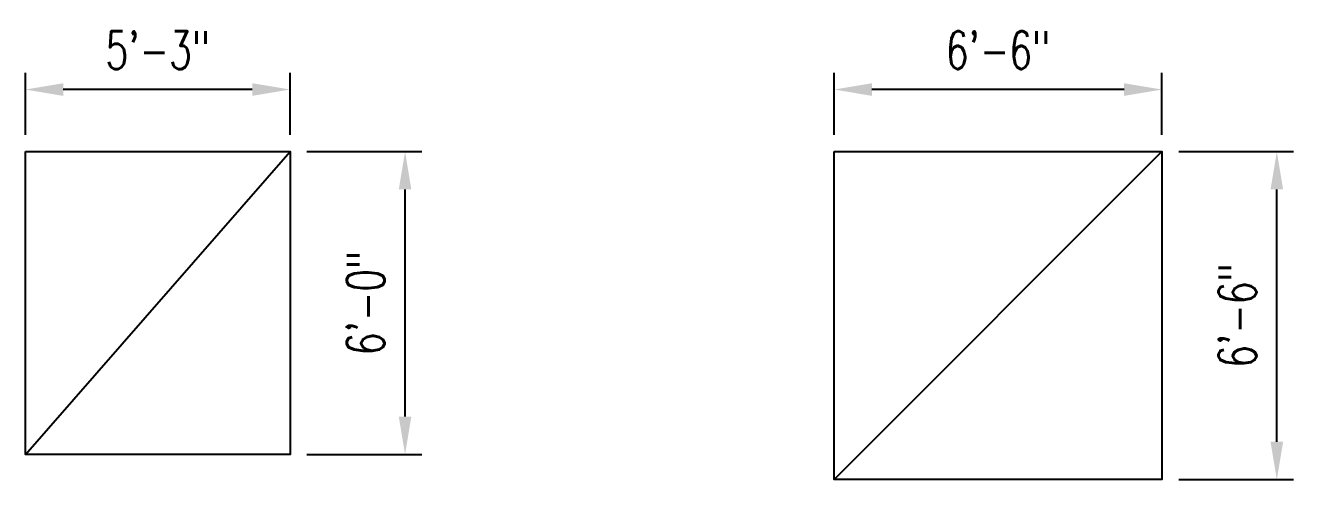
# Model space of a CAD drawing. Header units: inches. Extents: x 61991 to 161106, y 29687 to 64402.
# Drawn here: x 80201.2 to 80502.9, y 29704.9 to 29813 of the extents above; entities that cross this region are included whole.
import ezdxf

# ---------------------------------------------------------------- set-up
doc = ezdxf.new("R2010")
doc.units = ezdxf.units.IN
doc.header["$MEASUREMENT"] = 0
doc.header["$PDMODE"] = 2
for name, color, linetype in [('FOOTING', 4, 'Continuous'), ('FOOTING DIM', 5, 'Continuous'), ('R.C.C. FOOTING', 4, 'Continuous')]:
    doc.layers.add(name, color=color, linetype=linetype)
doc.styles.add('ROMANS', font='R.SHX', dxfattribs={"width": 0.7})
doc.dimstyles.new('DIM96', dxfattribs={"dimscale": 0, "dimtxt": 9, "dimasz": 9, "dimexe": 4, "dimexo": 4, "dimgap": 4, "dimtad": 1, "dimdec": 0, "dimzin": 1, "dimdsep": 46, "dimlunit": 4, "dimtxsty": 'ROMANS', "dimcen": 0, "dimclrd": 5, "dimclre": 5, "dimclrt": 4, "dimadec": 0, "dimazin": 0, "dimtfac": 1, "dimtdec": 0, "dimtix": 1, "dimtmove": 2, "dimatfit": 3, "dimfxl": 0, "dimfrac": 1, "dimtzin": 0, "dimlwd": -1, "dimlwe": -1, "dimarcsym": 0})

# ---------------------------------------------------------------- blocks, each defined once
blk = doc.blocks.new('*D509')
at = {"layer": 'Defpoints', "color": 0, "linetype": 'ByBlock', "ltscale": 20}
for p in [(80201.18, 29797.72), (80201.18, 29782.95), (80264.18, 29782.95)]:
    blk.add_point(p, dxfattribs=at)
at = {"layer": 'FOOTING DIM', "color": 5, "ltscale": 20}
for p, q in [((80201.18, 29786.95), (80201.18, 29801.72)), ((80264.18, 29786.95), (80264.18, 29801.72)), ((80255.18, 29797.72), (80210.18, 29797.72))]:
    blk.add_line(p, q, dxfattribs=at)
at = {"layer": 'FOOTING DIM', "color": 5, "linetype": 'ByBlock', "ltscale": 20}
for points in [[(80210.18, 29799.22), (80210.18, 29796.22), (80201.18, 29797.72)], [(80255.18, 29799.22), (80255.18, 29796.22), (80264.18, 29797.72)]]:
    blk.add_solid(points, dxfattribs=at)
at = {"layer": 'FOOTING DIM', "color": 4, "linetype": 'ByBlock', "lineweight": -2, "ltscale": 20, "insert": (80232.68, 29807.08), "char_height": 9, "attachment_point": 5, "style": 'ROMANS'}
blk.add_mtext('5\'-3"', dxfattribs=at)
blk = doc.blocks.new('*D510')
at = {"layer": 'Defpoints', "color": 0, "linetype": 'ByBlock', "ltscale": 20}
for p in [(80264.18, 29782.95), (80291.52, 29782.95), (80264.18, 29710.95)]:
    blk.add_point(p, dxfattribs=at)
at = {"layer": 'FOOTING DIM', "color": 5, "ltscale": 20}
for p, q in [((80268.18, 29782.95), (80295.52, 29782.95)), ((80291.52, 29719.95), (80291.52, 29773.95)), ((80268.18, 29710.95), (80295.52, 29710.95))]:
    blk.add_line(p, q, dxfattribs=at)
at = {"layer": 'FOOTING DIM', "color": 5, "linetype": 'ByBlock', "ltscale": 20}
for points in [[(80290.02, 29773.95), (80293.02, 29773.95), (80291.52, 29782.95)], [(80290.02, 29719.95), (80293.02, 29719.95), (80291.52, 29710.95)]]:
    blk.add_solid(points, dxfattribs=at)
at = {"layer": 'FOOTING DIM', "color": 4, "linetype": 'ByBlock', "lineweight": -2, "ltscale": 20, "insert": (80282.16, 29746.95), "char_height": 9, "attachment_point": 5, "rotation": 90, "style": 'ROMANS'}
blk.add_mtext('6\'-0"', dxfattribs=at)
blk = doc.blocks.new('*D511')
at = {"layer": 'Defpoints', "color": 0, "linetype": 'ByBlock', "ltscale": 20}
for p in [(80393.61, 29797.72), (80393.61, 29782.95), (80471.61, 29782.95)]:
    blk.add_point(p, dxfattribs=at)
at = {"layer": 'FOOTING DIM', "color": 5, "ltscale": 20}
for p, q in [((80393.61, 29786.95), (80393.61, 29801.72)), ((80471.61, 29786.95), (80471.61, 29801.72)), ((80462.61, 29797.72), (80402.61, 29797.72))]:
    blk.add_line(p, q, dxfattribs=at)
at = {"layer": 'FOOTING DIM', "color": 5, "linetype": 'ByBlock', "ltscale": 20}
for points in [[(80402.61, 29799.22), (80402.61, 29796.22), (80393.61, 29797.72)], [(80462.61, 29799.22), (80462.61, 29796.22), (80471.61, 29797.72)]]:
    blk.add_solid(points, dxfattribs=at)
at = {"layer": 'FOOTING DIM', "color": 4, "linetype": 'ByBlock', "lineweight": -2, "ltscale": 20, "insert": (80432.61, 29807.08), "char_height": 9, "attachment_point": 5, "style": 'ROMANS'}
blk.add_mtext('6\'-6"', dxfattribs=at)
blk = doc.blocks.new('*D512')
at = {"layer": 'Defpoints', "color": 0, "linetype": 'ByBlock', "ltscale": 20}
for p in [(80471.61, 29782.95), (80498.95, 29782.95), (80471.61, 29704.95)]:
    blk.add_point(p, dxfattribs=at)
at = {"layer": 'FOOTING DIM', "color": 5, "ltscale": 20}
for p, q in [((80475.61, 29782.95), (80502.95, 29782.95)), ((80498.95, 29713.95), (80498.95, 29773.95)), ((80475.61, 29704.95), (80502.95, 29704.95))]:
    blk.add_line(p, q, dxfattribs=at)
at = {"layer": 'FOOTING DIM', "color": 5, "linetype": 'ByBlock', "ltscale": 20}
for points in [[(80497.45, 29773.95), (80500.45, 29773.95), (80498.95, 29782.95)], [(80497.45, 29713.95), (80500.45, 29713.95), (80498.95, 29704.95)]]:
    blk.add_solid(points, dxfattribs=at)
at = {"layer": 'FOOTING DIM', "color": 4, "linetype": 'ByBlock', "lineweight": -2, "ltscale": 20, "insert": (80489.59, 29743.95), "char_height": 9, "attachment_point": 5, "rotation": 90, "style": 'ROMANS'}
blk.add_mtext('6\'-6"', dxfattribs=at)

msp = doc.modelspace()

# ---------------------------------------------------------------- linework, layer by layer
at = {"layer": 'FOOTING', "linetype": 'ByBlock', "lineweight": -2, "ltscale": 20}
for points in [[(80201.17594, 29782.94824), (80264.17594, 29782.94824), (80264.17594, 29710.94824), (80201.17594, 29710.94824)], [(80393.60521, 29782.94824), (80471.60521, 29782.94824), (80471.60521, 29704.94824), (80393.60521, 29704.94824)]]:
    msp.add_lwpolyline(points, close=True, dxfattribs=at)
at = {"layer": 'R.C.C. FOOTING'}
for p, q in [((80201.17594, 29710.94824), (80264.17594, 29782.94824)), ((80393.60521, 29704.94824), (80471.60521, 29782.94824))]:
    msp.add_line(p, q, dxfattribs=at)

# ---------------------------------------------------------------- dimensions: what is measured, and where the dimension line sits
at = {"layer": 'FOOTING DIM', "linetype": 'ByBlock', "lineweight": -2, "ltscale": 20}
for base, p1, p2, picture, middle in [((80201.17594, 29797.71791), (80264.17594, 29782.94824), (80201.17594, 29782.94824), '*D509', (80232.67594, 29807.07505)), ((80393.60521, 29797.71791), (80471.60521, 29782.94824), (80393.60521, 29782.94824), '*D511', (80432.60521, 29807.07505))]:
    dim = msp.add_linear_dim(base=base, p1=p1, p2=p2, dimstyle='DIM96', override={"dimscale": 1}, dxfattribs=at)
    dim.commit()
    dim.dimension.update_dxf_attribs({"geometry": picture, "text_midpoint": middle})
for base, p1, p2, picture, middle in [((80291.51967, 29782.94824), (80264.17594, 29710.94824), (80264.17594, 29782.94824), '*D510', (80282.16253, 29746.94824)), ((80498.94894, 29782.94824), (80471.60521, 29704.94824), (80471.60521, 29782.94824), '*D512', (80489.5918, 29743.94824))]:
    dim = msp.add_linear_dim(base=base, p1=p1, p2=p2, angle=90, dimstyle='DIM96', override={"dimscale": 1}, dxfattribs=at)
    dim.commit()
    dim.dimension.update_dxf_attribs({"geometry": picture, "text_midpoint": middle})

doc.saveas('drawing.dxf')
